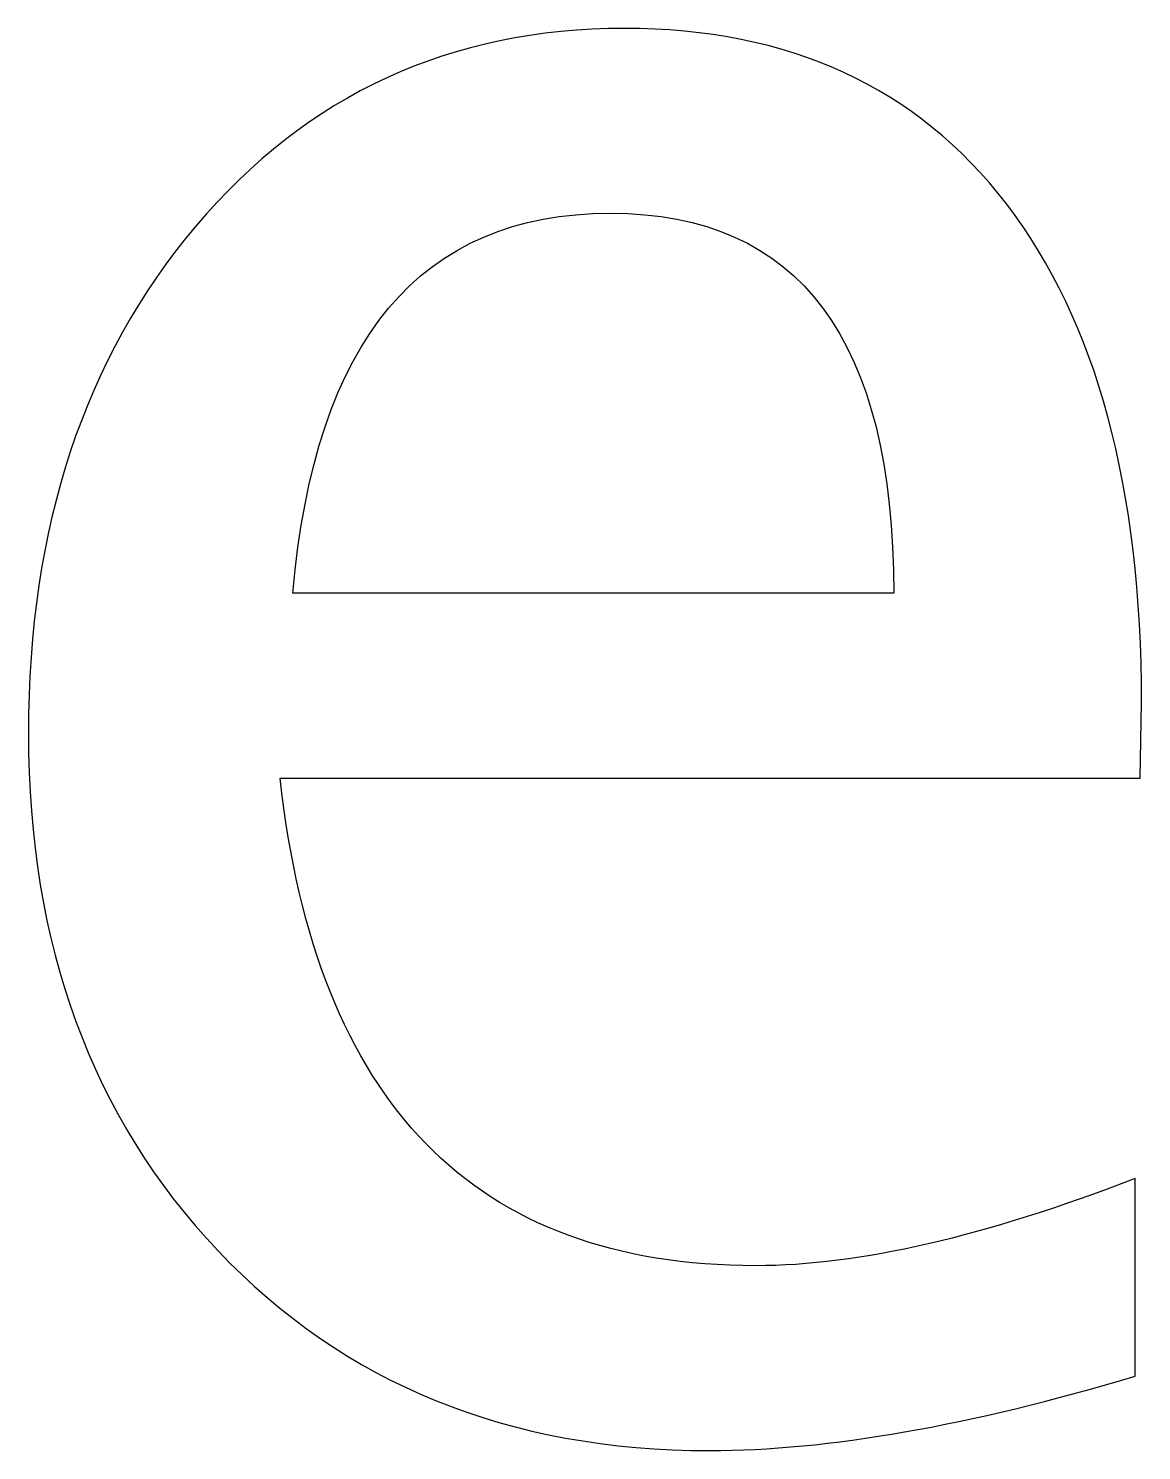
# Model space of a CAD drawing. Header units: centimetres. Extents: x -32.9 to 32.9, y -27.7 to 43.3.
# Drawn here: x -14.868 to -14.317, y 35.655 to 36.359 of the extents above; entities that cross this region are included whole.
import ezdxf

# ---------------------------------------------------------------- set-up
doc = ezdxf.new("R2010")
doc.units = ezdxf.units.CM
doc.header["$MEASUREMENT"] = 0
doc.layers.add('Layer 1', color=7, linetype='Continuous')

msp = doc.modelspace()

# ---------------------------------------------------------------- linework, layer by layer
at = {"layer": 'Layer 1'}
for points, knots in [([(-14.32039, 35.69203), (-14.4023, 35.66748), (-14.47237, 35.6552), (-14.53079, 35.6552), (-14.53079, 35.6552), (-14.63048, 35.6552), (-14.71155, 35.68822), (-14.77399, 35.75405), (-14.77399, 35.75405), (-14.83643, 35.81988), (-14.86776, 35.90518), (-14.86776, 36.01017), (-14.86776, 36.01017), (-14.86776, 36.11198), (-14.84024, 36.19559), (-14.785, 36.26099), (-14.785, 36.26099), (-14.72975, 36.32618), (-14.65906, 36.35878), (-14.57291, 36.35878), (-14.57291, 36.35878), (-14.49142, 36.35878), (-14.42834, 36.32978), (-14.38389, 36.27179), (-14.38389, 36.27179), (-14.33944, 36.21379), (-14.31721, 36.13166), (-14.31721, 36.02519), (-14.31721, 36.02519), (-14.31721, 36.02519), (-14.31785, 35.98794), (-14.31785, 35.98794), (-14.31785, 35.98794), (-14.31785, 35.98794), (-14.7433, 35.98794), (-14.7433, 35.98794), (-14.7433, 35.98794), (-14.72552, 35.82707), (-14.64699, 35.74664), (-14.50793, 35.74664), (-14.50793, 35.74664), (-14.45691, 35.74664), (-14.39447, 35.76103), (-14.32039, 35.78982), (-14.32039, 35.78982), (-14.32039, 35.78982), (-14.32039, 35.69203), (-14.32039, 35.69203)], [0, 0, 0, 0, 0.076923, 0.076923, 0.076923, 0.076923, 0.153846, 0.153846, 0.153846, 0.153846, 0.230769, 0.230769, 0.230769, 0.230769, 0.307692, 0.307692, 0.307692, 0.307692, 0.384615, 0.384615, 0.384615, 0.384615, 0.461538, 0.461538, 0.461538, 0.461538, 0.538462, 0.538462, 0.538462, 0.538462, 0.615385, 0.615385, 0.615385, 0.615385, 0.692308, 0.692308, 0.692308, 0.692308, 0.769231, 0.769231, 0.769231, 0.769231, 0.846154, 0.846154, 0.846154, 0.846154, 1, 1, 1, 1]), ([(-14.73695, 36.07938), (-14.73695, 36.07938), (-14.43977, 36.07938), (-14.43977, 36.07938), (-14.43977, 36.07938), (-14.43977, 36.20469), (-14.48655, 36.26734), (-14.57989, 36.26734), (-14.57989, 36.26734), (-14.67387, 36.26734), (-14.72615, 36.20469), (-14.73695, 36.07938)], [0, 0, 0, 0, 0.25, 0.25, 0.25, 0.25, 0.5, 0.5, 0.5, 0.5, 1, 1, 1, 1])]:
    msp.add_open_spline(points, degree=3, knots=knots, dxfattribs=at)

doc.saveas('drawing.dxf')
